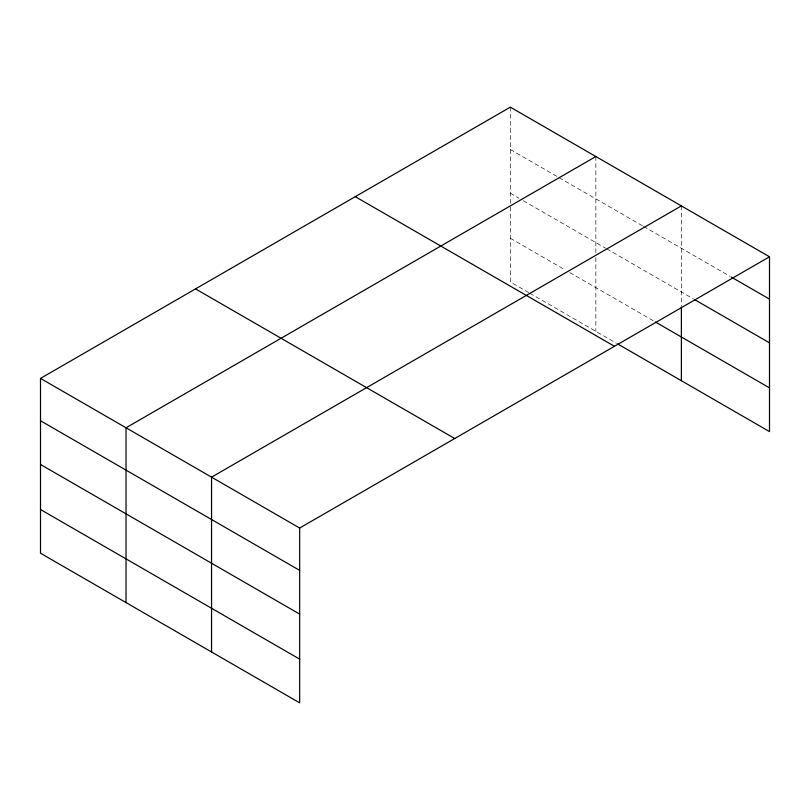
<?xml version="1.0" encoding="UTF-8"?>
<svg xmlns="http://www.w3.org/2000/svg" width="810" height="810" viewBox="0 0 810 810"><rect width="100%" height="100%" fill="white"/><g stroke="black" fill="none" stroke-linecap="round" stroke-linejoin="round"><path stroke-width="0.61" stroke-dasharray="4.05 3.04" d="M510.33 149.506L557.969 177.005M559.052 177.633L642.411 225.757M643.494 226.385L730.337 276.524M510.33 193.215L518.997 198.217M523.321 200.718L605.596 248.214M606.68 248.842L693.35 298.88M510.33 238.251L565.542 270.125M569.875 272.626L654.318 321.378M528.738 292.592L510.33 281.961L510.33 204.474M529.821 293.22L616.43 343.217M681.382 205.902L681.382 305.734M595.856 156.532L595.856 252.598M595.856 257.61L595.856 331.341M510.33 107.153L510.33 203.229"/><path stroke-width="1.21" d="M769.5 256.78L510.33 107.153L40.5 378.402L40.5 553.22L299.67 702.847L299.67 528.039L769.5 256.78L769.5 431.598L617.514 343.845M595.856 156.532L126.026 427.781L126.026 602.599M681.382 205.902L211.552 477.161L211.552 651.979M731.42 277.152L769.5 299.133M694.433 299.508L769.5 342.843M655.401 322.005L769.5 387.879M355.286 196.668L614.456 346.295M195.544 288.897L454.714 438.524M40.5 378.402L299.67 528.039M40.5 420.755L299.67 570.392M40.5 464.474L299.67 614.101M40.5 509.51L299.67 659.137M681.382 306.98L681.382 380.72"/></g></svg>
